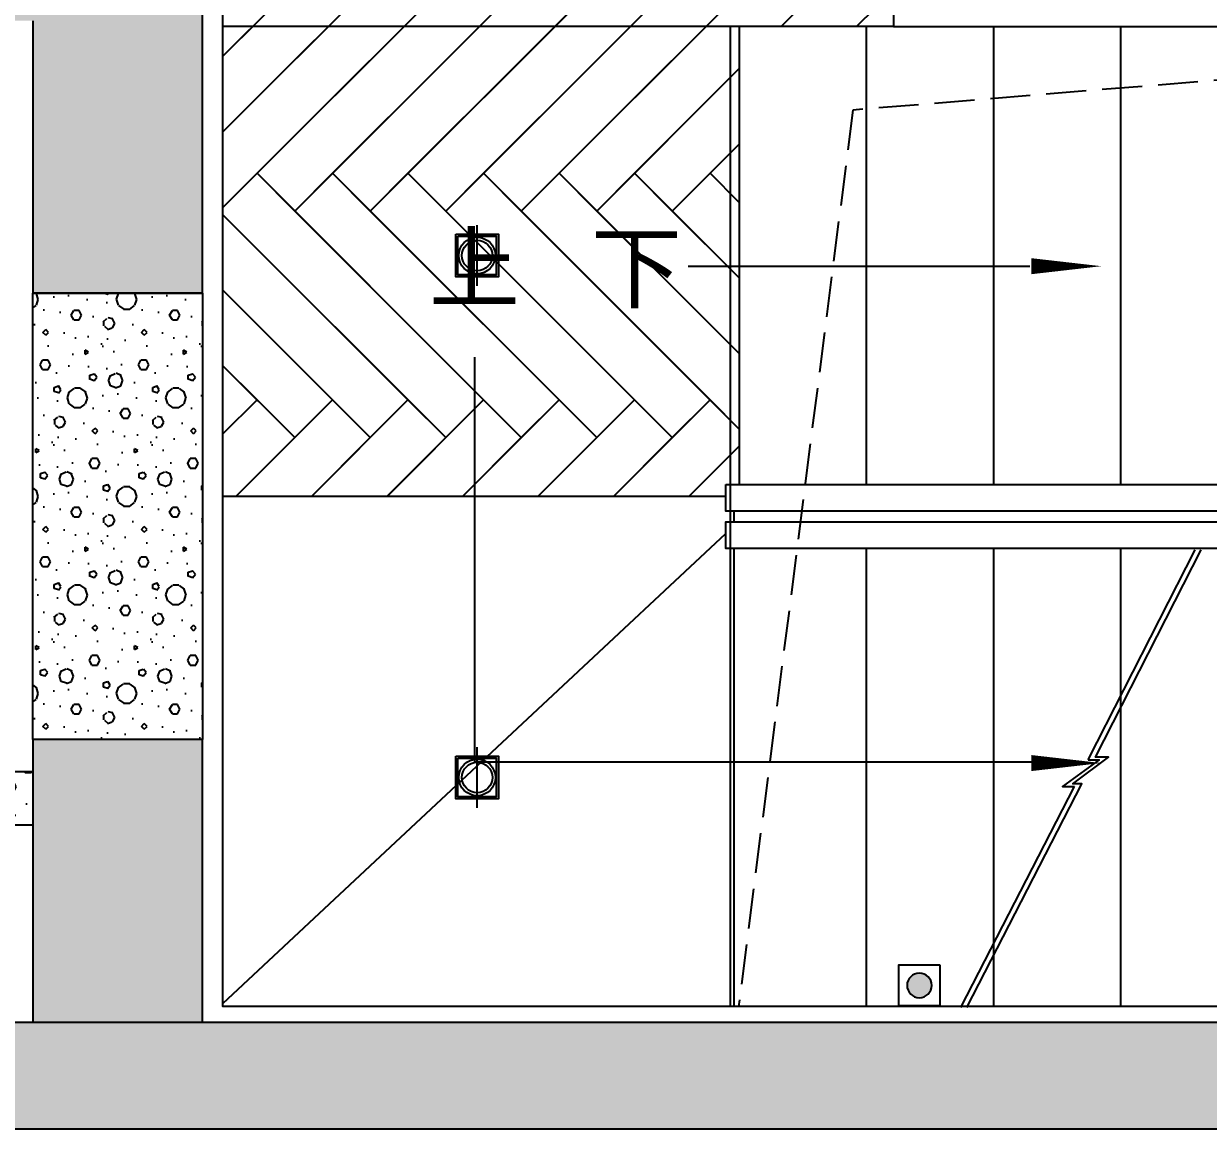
# Model space of a CAD drawing. Header units: millimetres. Extents: x -108767 to 78913, y -380878 to 1470.
# Drawn here: x -5315 to -3096, y -193769 to -191699 of the extents above; entities that cross this region are included whole.
import ezdxf
from ezdxf.enums import TextEntityAlignment as Align
from ezdxf.xclip import XClip

# ---------------------------------------------------------------- set-up
doc = ezdxf.new("R2010")
doc.units = ezdxf.units.MM
doc.header["$LTSCALE"] = 10
doc.header["$XCLIPFRAME"] = 0
doc.linetypes.add('DASH', pattern=[0.35, 0.25, -0.1])
doc.linetypes.add('DOTE', pattern=[2.42, 2, -0.2, 0.02, -0.2])
for name, color, linetype in [('NW-01-stair(楼梯)', 87, 'Continuous'), ('NW-01-wall(原有墙体)', 255, 'Continuous'), ('NW-01wall(新墙体)', 140, 'Continuous'), ('NW-03-地面铺装', 8, 'Continuous'), ('NW-04-light(天花灯具)', 1, 'Continuous'), ('NW-04-天花造型粗线', 163, 'Continuous'), ('NW-完成面（用于平面）', 43, 'Continuous'), ('NW-强弱电插座', 223, 'Continuous'), ('NW-强电插座', 223, 'Continuous'), ('平面图', 7, 'Continuous')]:
    doc.layers.add(name, color=color, linetype=linetype)
doc.styles.add('黑体', font='', dxfattribs={"width": 0.8, "height": 3})
doc.styles.get('黑体').set_extended_font_data('Microsoft YaHei')

# ---------------------------------------------------------------- blocks, each defined once
blk = doc.blocks.new('嵌入式射灯1')
at = {"color": 250, "linetype": 'DOTE', "ltscale": 30}
blk.add_line((0, 100), (0, -100), dxfattribs=at)
blk.add_lwpolyline([(-100, 0, 0, 0, 0), (100, 0, 30, 0, 0), (154.9, 0, 0, 0, 0)], format="xyseb", dxfattribs=at)
blk.add_circle((0, 0), 60)
at = {"color": 250}
blk.add_circle((0, 0), 50, dxfattribs=at)
blk = doc.blocks.new('*U237')
at = {"layer": 'NW-04-light(天花灯具)', "color": 1, "ltscale": 15}
blk.add_lwpolyline([(150844.17, -14074.61), (150848.37, -14074.61), (150848.37, -14078.82), (150844.17, -14078.82)], close=True, dxfattribs=at)
at = {"layer": 'NW-04-light(天花灯具)', "color": 8, "ltscale": 15}
blk.add_lwpolyline([(150844.38, -14074.82), (150848.16, -14074.82), (150848.16, -14078.61), (150844.38, -14078.61)], close=True, dxfattribs=at)
at = {"layer": 'NW-04-light(天花灯具)', "color": 1, "linetype": 'DASH', "ltscale": 15, "xscale": 0.03000000000000001, "yscale": 0.03000000000000001, "zscale": 0.03000000000000001, "rotation": 180.0000000002703}
blk.add_blockref('嵌入式射灯1', (150846.27, -14076.71), dxfattribs=at)
blk = doc.blocks.new('*U61')
h = blk.add_hatch(color=256)
h.dxf.hatch_style = 1
edge = h.paths.add_edge_path()
edge.add_arc((0, 40), 30, 0, 360)
blk.add_lwpolyline([(-50, -10), (50, -10), (50, 90), (-50, 90)], close=True)
blk.add_circle((0, 40), 30)
blk = doc.blocks.new('*U264')
at = {"layer": 'NW-强电插座', "xscale": 0.7704166666280803, "yscale": 0.7704166666280803, "zscale": 0.7704166666280803}
blk.add_blockref('*U61', (225.9, 1986.4), dxfattribs=at)
blk = doc.blocks.new('gsgddsf')
at = {"layer": 'NW-03-地面铺装', "color": 250}
for points in [[(-4877.7, -191554.8), (-4807, -191625.5), (-5231.3, -192049.8), (-5302, -191979.1)], [(-4736.3, -191554.8), (-4665.6, -191625.5), (-5089.8, -192049.8), (-5160.5, -191979.1)], [(-4594.9, -191554.8), (-4524.2, -191625.5), (-4948.4, -192049.8), (-5019.1, -191979.1)], [(-4453.4, -191554.8), (-4382.7, -191625.5), (-4807, -192049.8), (-4877.7, -191979.1)], [(-4312, -191554.8), (-4241.3, -191625.5), (-4665.6, -192049.8), (-4736.3, -191979.1)], [(-4170.6, -191554.8), (-4099.9, -191625.5), (-4524.2, -192049.8), (-4594.9, -191979.1)], [(-4029.2, -191554.8), (-3958.5, -191625.5), (-4382.7, -192049.8), (-4453.4, -191979.1)], [(-3887.8, -191554.8), (-3817, -191625.5), (-4241.3, -192049.8), (-4312, -191979.1)], [(-3746.3, -191554.8), (-3675.6, -191625.5), (-4099.9, -192049.8), (-4170.6, -191979.1)], [(-3604.9, -191554.8), (-3534.2, -191625.5), (-3958.5, -192049.8), (-4029.2, -191979.1)], [(-3463.5, -191554.8), (-3392.8, -191625.5), (-3817, -192049.8), (-3887.8, -191979.1)], [(-3322.1, -191554.8), (-3251.4, -191625.5), (-3675.6, -192049.8), (-3746.3, -191979.1)], [(-4948.4, -192474), (-4877.7, -192403.3), (-5302, -191979.1), (-5372.7, -192049.8)], [(-4807, -192474), (-4736.3, -192403.3), (-5160.5, -191979.1), (-5231.3, -192049.8)], [(-4665.6, -192474), (-4594.9, -192403.3), (-5019.1, -191979.1), (-5089.8, -192049.8)], [(-4524.2, -192474), (-4453.4, -192403.3), (-4877.7, -191979.1), (-4948.4, -192049.8)], [(-4382.7, -192474), (-4312, -192403.3), (-4736.3, -191979.1), (-4807, -192049.8)], [(-4241.3, -192474), (-4170.6, -192403.3), (-4594.9, -191979.1), (-4665.6, -192049.8)], [(-4099.9, -192474), (-4029.2, -192403.3), (-4453.4, -191979.1), (-4524.2, -192049.8)], [(-3958.5, -192474), (-3887.8, -192403.3), (-4312, -191979.1), (-4382.7, -192049.8)], [(-3817, -192474), (-3746.3, -192403.3), (-4170.6, -191979.1), (-4241.3, -192049.8)], [(-3675.6, -192474), (-3604.9, -192403.3), (-4029.2, -191979.1), (-4099.9, -192049.8)], [(-4877.7, -192403.3), (-4807, -192474), (-5231.3, -192898.3), (-5302, -192827.6)], [(-4736.3, -192403.3), (-4665.6, -192474), (-5089.8, -192898.3), (-5160.5, -192827.6)], [(-4594.9, -192403.3), (-4524.2, -192474), (-4948.4, -192898.3), (-5019.1, -192827.6)], [(-4453.4, -192403.3), (-4382.7, -192474), (-4807, -192898.3), (-4877.7, -192827.6)], [(-4312, -192403.3), (-4241.3, -192474), (-4665.6, -192898.3), (-4736.3, -192827.6)], [(-4170.6, -192403.3), (-4099.9, -192474), (-4524.2, -192898.3), (-4594.9, -192827.6)], [(-4029.2, -192403.3), (-3958.5, -192474), (-4382.7, -192898.3), (-4453.4, -192827.6)], [(-3887.8, -192403.3), (-3817, -192474), (-4241.3, -192898.3), (-4312, -192827.6)], [(-3746.3, -192403.3), (-3675.6, -192474), (-4099.9, -192898.3), (-4170.6, -192827.6)], [(-3604.9, -192403.3), (-3534.2, -192474), (-3958.5, -192898.3), (-4029.2, -192827.6)]]:
    blk.add_lwpolyline(points, close=True, dxfattribs=at)

msp = doc.modelspace()

# ---------------------------------------------------------------- hatches: boundary and pattern name
at = {"layer": 'NW-01-wall(原有墙体)'}
h = msp.add_hatch(color=250, dxfattribs=at)
h.dxf.hatch_style = 1
h.paths.add_polyline_path([(-17160.5, -183986.5), (-1222.5, -183986.5), (-1222.5, -189855.5), (-1629.5, -189855.5), (-1629.5, -193769.5), (-17160.5, -193769.5)])
h.paths.add_polyline_path([(-16960.5, -184186.5), (-16960.5, -193569.5), (-1829.5, -193569.5), (-1829.5, -191673.5), (-3655.5, -191673.5), (-3655.5, -191296.5), (-3455.5, -191296.5), (-3455.5, -191453.5), (-1842.5, -191453.5), (-1842.5, -189890.5), (-3455.5, -189890.5), (-3455.5, -190430.5), (-3655.5, -190430.5), (-3655.5, -189871.5), (-4059.5, -189871.5), (-4059.5, -189571.5), (-3273.5, -189571.5), (-3273.5, -189655.5), (-1422.5, -189655.5), (-1422.5, -184186.5)], flags=16)
h = msp.add_hatch(color=250, dxfattribs=at)
h.dxf.hatch_style = 1
h.paths.add_polyline_path([(-4979.5, -191451.5), (-6485.5, -191451.5), (-6485.5, -191693.5), (-6365.5, -191693.5), (-5297.5, -191693.5), (-5297.5, -192203.5), (-4979.5, -192203.5)])
h = msp.add_hatch(color=250, dxfattribs=at)
h.dxf.hatch_style = 1
h.paths.add_polyline_path([(-4979.5, -193039.5), (-5297.5, -193039.5), (-5297.5, -193569.5), (-4979.5, -193569.5)])
at = {"layer": '平面图'}
h = msp.add_hatch(dxfattribs=at)
h.set_pattern_fill('14砌块砖隔墙', color=250, scale=184.459189, style=0, pattern_type=2)
h.set_pattern_definition([(0, (54.42, -56.26), (92.2296, 184.45919), [0, -184.45919]), (0, (-53.5, -81.16), (92.2296, 184.45919), [0, -184.45919]), (0, (6.46, -83), (92.2296, 184.45919), [0, -184.45919]), (0, (71.94, -28.6), (92.2296, 184.45919), [0, -184.45919]), (0, (-4.61, -92.23), (92.2296, 184.45919), [0, -184.45919]), (0, (90.39, 87.62), (92.2296, 184.45919), [0, -184.45919]), (0, (34.12, 72.86), (92.2296, 184.45919), [0, -184.45919]), (0, (63.64, 49.8), (92.2296, 184.45919), [0, -184.45919]), (0, (-86.7, 46.11), (92.2296, 184.45919), [0, -184.45919]), (0, (3.69, 37.81), (92.2296, 184.45919), [0, -184.45919]), (0, (-31.36, -9.22), (92.2296, 184.45919), [0, -184.45919]), (0, (-29.51, -78.4), (92.2296, 184.45919), [0, -184.45919]), (0, (39.66, -85.77), (92.2296, 184.45919), [0, -184.45919]), (0, (90.39, -4.61), (92.2296, 184.45919), [0, -184.45919]), (0, (-82.08, -33.2), (92.2296, 184.45919), [0, -184.45919]), (0, (-66.4, -1.84), (92.2296, 184.45919), [0, -184.45919]), (0, (5.53, -14.76), (92.2296, 184.45919), [0, -184.45919]), (0, (-20.29, -41.5), (92.2296, 184.45919), [0, -184.45919]), (0, (-35.05, 19.37), (92.2296, 184.45919), [0, -184.45919]), (0, (-11.99, 88.54), (92.2296, 184.45919), [0, -184.45919]), (0, (-74.7, -71.94), (92.2296, 184.45919), [0, -184.45919]), (0, (26.75, 50.73), (92.2296, 184.45919), [0, -184.45919]), (0, (-59.03, 53.5), (92.2296, 184.45919), [0, -184.45919]), (0, (-73.78, 77.47), (92.2296, 184.45919), [0, -184.45919]), (130.601294, (79.054, 29.865), (-461.1479683, 553.37757044), [8.09824, -3393.1611]), (18.434949, (65.878, 33.378), (461.1479726, 184.4591883), [8.33302, -1158.28932]), (90, (65.88, 25.47), (92.229595, 184.45919), [7.9054, -361.01297]), (161.565051, (73.784, 22.838), (-461.1479766, 184.459176), [8.33302, -1158.28932]), (53.130102, (73.784, 22.838), (92.229595, 184.459189), [8.78377, -913.51216]), (135, (80.81, -71.15), (-92.229606, 184.459177), [7.45328, -514.2761]), (45, (70.27, -71.15), (92.229594, 184.459189), [7.45328, -514.2761]), (135, (75.54, -76.42), (-92.229606, 184.459177), [7.45328, -514.2761]), (45, (75.54, -76.42), (92.229594, 184.459189), [7.45328, -514.2761]), (116.56505, (-7.9, 52.7), (-1e-05, 368.91837), [9.82055, -196.41107]), (180, (-12.3, 61.49), (-92.2296, 184.45919), [10.54053, -173.91866]), (63.43495, (-27.23, 52.7), (1e-07, 368.91838), [9.82055, -196.41107]), (116.56505, (-22.84, 43.92), (-1e-05, 368.91837), [9.82055, -196.41107]), (0, (-22.84, 43.92), (92.2296, 184.45919), [10.54053, -173.91866]), (63.43495, (-12.3, 43.92), (1e-07, 368.91838), [9.82055, -196.41107]), (107.102728, (61.4864, -9.662), (-276.6887736, 922.29594868), [11.94722, -5005.8852]), (143.972626, (57.973, 1.757), (-1752.362276, 1291.2143235), [11.94722, -2496.96889]), (180, (48.31, 8.78), (-92.2296, 184.45919), [11.4189, -173.04028]), (36.027373, (27.23, 1.757), (1752.3622853, 1291.2143111), [11.94722, -2496.96889]), (71.565051, (23.716, -8.784), (276.6887854, 922.2959447), [11.11069, -1155.51165]), (107.102728, (27.23, -20.203), (-276.6887736, 922.29594868), [11.94722, -5005.8852]), (143.972626, (36.892, -27.23), (-1752.362276, 1291.2143235), [11.94722, -2496.96889]), (0, (36.9, -27.23), (92.2296, 184.45919), [11.4189, -173.04028]), (36.027373, (48.311, -27.23), (1752.3622853, 1291.2143111), [11.94722, -2496.96889]), (71.565051, (57.973, -20.203), (276.6887854, 922.2959447), [11.11069, -1155.51165]), (150.255118, (63.243, 76.419), (-276.6887842, 184.4591867), [7.0817, -1480.07582]), (90, (57.09, 72.905), (92.229595, 184.45919), [7.02702, -361.89135]), (29.744881, (57.095, 72.905), (276.6887837, 184.4591882), [7.0817, -1480.07582]), (116.56505, (20.2, -54.46), (-1e-05, 368.91837), [9.82055, -196.41107]), (168.690067, (15.81, -45.676), (-830.0663521, 184.4591846), [8.95772, -1872.16411]), (41.185925, (0, -50.0675), (2305.7398558, 2029.05106764), [9.33728, -3912.31871]), (90, (0, -58.85), (92.229595, 184.45919), [8.78377, -360.1346]), (138.814074, (7.027, -65), (-2305.7398288, 2029.0510983), [9.33728, -3912.31871]), (16.699244, (7.027, -65), (3043.57661373, 922.29594078), [9.17053, -3842.45037]), (60.945396, (15.811, -62.365), (92.22959487, 184.45918847), [9.04345, -3789.20364]), (109.983106, (-57.0945, 22.838), (-461.14797504, 1291.2143218), [10.28114, -4307.79774]), (155.556045, (-60.608, 32.5), (-1198.98473437, 553.3775561), [10.61347, -4447.04414]), (24.4439547, (-79.932, 32.5), (1198.9847304, 553.37756493), [10.61347, -4447.04414]), (70.0168934, (-83.446, 22.838), (461.1479747, 1291.214322), [10.28114, -4307.79774]), (109.983106, (-79.932, 13.176), (-461.14797504, 1291.2143218), [10.28114, -4307.79774]), (160.016893, (-70.27, 9.662), (-461.1479749, 184.4591814), [10.28114, -2148.75827]), (19.9831065, (-70.27, 9.662), (461.147972, 184.4591895), [10.28114, -2148.75827]), (70.0168934, (-60.608, 13.176), (461.1479747, 1291.214322), [10.28114, -4307.79774]), (122.005383, (11.419, 6.149), (-92.2296072, 184.4591801), [8.2866, -1731.89791]), (18.434949, (-0.878, 10.54), (461.1479726, 184.4591883), [8.33302, -1158.28932]), (90, (-0.88, 2.635), (92.229595, 184.45919), [7.9054, -361.01297]), (161.565051, (7.027, 0), (-461.1479766, 184.459176), [8.33302, -1158.28932]), (54.462322, (7.027, 0), (645.6071612, 922.2959445), [7.55608, -3165.99978]), (116.56505, (-42.16, -38.65), (-1e-05, 368.91837), [9.82055, -196.41107]), (180, (-46.55, -29.86), (-92.2296, 184.45919), [9.66215, -174.79703]), (59.036243, (-61.486, -38.649), (92.2295948, 184.4591881), [10.24355, -2140.9016]), (120.963756, (-56.216, -47.432), (-92.2296071, 184.4591806), [10.24355, -2140.9016]), (0, (-56.22, -47.43), (92.2296, 184.45919), [9.66215, -174.79703]), (63.43495, (-46.55, -47.43), (1e-07, 368.91838), [9.82055, -196.41107])])
h.paths.add_polyline_path([(-4979.5, -192203.5), (-5297.5, -192203.5), (-5297.5, -193039.5), (-4979.5, -193039.5)])
h = msp.add_hatch(dxfattribs=at)
h.set_pattern_fill('14砌块砖隔墙', color=250, scale=184.459189, style=0, pattern_type=2)
h.set_pattern_definition([(0, (54.42, -186.26), (92.2296, 184.45919), [0, -184.45919]), (0, (-53.5, -211.16), (92.2296, 184.45919), [0, -184.45919]), (0, (6.46, -213), (92.2296, 184.45919), [0, -184.45919]), (0, (71.94, -158.6), (92.2296, 184.45919), [0, -184.45919]), (0, (-4.61, -222.23), (92.2296, 184.45919), [0, -184.45919]), (0, (90.39, -42.38), (92.2296, 184.45919), [0, -184.45919]), (0, (34.12, -57.14), (92.2296, 184.45919), [0, -184.45919]), (0, (63.64, -80.2), (92.2296, 184.45919), [0, -184.45919]), (0, (-86.7, -83.89), (92.2296, 184.45919), [0, -184.45919]), (0, (3.69, -92.19), (92.2296, 184.45919), [0, -184.45919]), (0, (-31.36, -139.22), (92.2296, 184.45919), [0, -184.45919]), (0, (-29.51, -208.4), (92.2296, 184.45919), [0, -184.45919]), (0, (39.66, -215.77), (92.2296, 184.45919), [0, -184.45919]), (0, (90.39, -134.61), (92.2296, 184.45919), [0, -184.45919]), (0, (-82.08, -163.2), (92.2296, 184.45919), [0, -184.45919]), (0, (-66.4, -131.84), (92.2296, 184.45919), [0, -184.45919]), (0, (5.53, -144.76), (92.2296, 184.45919), [0, -184.45919]), (0, (-20.29, -171.5), (92.2296, 184.45919), [0, -184.45919]), (0, (-35.05, -110.63), (92.2296, 184.45919), [0, -184.45919]), (0, (-11.99, -41.46), (92.2296, 184.45919), [0, -184.45919]), (0, (-74.7, -201.94), (92.2296, 184.45919), [0, -184.45919]), (0, (26.75, -79.27), (92.2296, 184.45919), [0, -184.45919]), (0, (-59.03, -76.5), (92.2296, 184.45919), [0, -184.45919]), (0, (-73.78, -52.53), (92.2296, 184.45919), [0, -184.45919]), (130.601294, (79.054, -100.135), (-461.1479683, 553.37757044), [8.09824, -3393.1611]), (18.434949, (65.878, -96.622), (461.1479726, 184.4591883), [8.33302, -1158.28932]), (90, (65.88, -104.53), (92.229595, 184.45919), [7.9054, -361.01297]), (161.565051, (73.784, -107.162), (-461.1479766, 184.459176), [8.33302, -1158.28932]), (53.130102, (73.784, -107.162), (92.229595, 184.459189), [8.78377, -913.51216]), (135, (80.81, -201.15), (-92.229606, 184.459177), [7.45328, -514.2761]), (45, (70.27, -201.15), (92.229594, 184.459189), [7.45328, -514.2761]), (135, (75.54, -206.42), (-92.229606, 184.459177), [7.45328, -514.2761]), (45, (75.54, -206.42), (92.229594, 184.459189), [7.45328, -514.2761]), (116.56505, (-7.9, -77.3), (-1e-05, 368.91837), [9.82055, -196.41107]), (180, (-12.3, -68.51), (-92.2296, 184.45919), [10.54053, -173.91866]), (63.43495, (-27.23, -77.3), (1e-07, 368.91838), [9.82055, -196.41107]), (116.56505, (-22.84, -86.08), (-1e-05, 368.91837), [9.82055, -196.41107]), (0, (-22.84, -86.08), (92.2296, 184.45919), [10.54053, -173.91866]), (63.43495, (-12.3, -86.08), (1e-07, 368.91838), [9.82055, -196.41107]), (107.102728, (61.4864, -139.662), (-276.6887736, 922.29594868), [11.94722, -5005.8852]), (143.972626, (57.973, -128.243), (-1752.362276, 1291.2143235), [11.94722, -2496.96889]), (180, (48.31, -121.22), (-92.2296, 184.45919), [11.4189, -173.04028]), (36.027373, (27.23, -128.243), (1752.3622853, 1291.2143111), [11.94722, -2496.96889]), (71.565051, (23.716, -138.784), (276.6887854, 922.2959447), [11.11069, -1155.51165]), (107.102728, (27.23, -150.203), (-276.6887736, 922.29594868), [11.94722, -5005.8852]), (143.972626, (36.892, -157.23), (-1752.362276, 1291.2143235), [11.94722, -2496.96889]), (0, (36.9, -157.23), (92.2296, 184.45919), [11.4189, -173.04028]), (36.027373, (48.311, -157.23), (1752.3622853, 1291.2143111), [11.94722, -2496.96889]), (71.565051, (57.973, -150.203), (276.6887854, 922.2959447), [11.11069, -1155.51165]), (150.255118, (63.243, -53.581), (-276.6887842, 184.4591867), [7.0817, -1480.07582]), (90, (57.09, -57.095), (92.229595, 184.45919), [7.02702, -361.89135]), (29.744881, (57.095, -57.095), (276.6887837, 184.4591882), [7.0817, -1480.07582]), (116.56505, (20.2, -184.46), (-1e-05, 368.91837), [9.82055, -196.41107]), (168.690067, (15.81, -175.676), (-830.0663521, 184.4591846), [8.95772, -1872.16411]), (41.185925, (7e-12, -180.0675), (2305.7398558, 2029.05106764), [9.33728, -3912.31871]), (90, (7e-12, -188.85), (92.229595, 184.45919), [8.78377, -360.1346]), (138.814074, (7.027, -195), (-2305.7398288, 2029.0510983), [9.33728, -3912.31871]), (16.699244, (7.027, -195), (3043.57661373, 922.29594078), [9.17053, -3842.45037]), (60.945396, (15.811, -192.365), (92.22959487, 184.45918847), [9.04345, -3789.20364]), (109.983106, (-57.0945, -107.162), (-461.14797504, 1291.2143218), [10.28114, -4307.79774]), (155.556045, (-60.608, -97.5), (-1198.98473437, 553.3775561), [10.61347, -4447.04414]), (24.4439547, (-79.932, -97.5), (1198.9847304, 553.37756493), [10.61347, -4447.04414]), (70.0168934, (-83.446, -107.162), (461.1479747, 1291.214322), [10.28114, -4307.79774]), (109.983106, (-79.932, -116.824), (-461.14797504, 1291.2143218), [10.28114, -4307.79774]), (160.016893, (-70.27, -120.338), (-461.1479749, 184.4591814), [10.28114, -2148.75827]), (19.9831065, (-70.27, -120.338), (461.147972, 184.4591895), [10.28114, -2148.75827]), (70.0168934, (-60.608, -116.824), (461.1479747, 1291.214322), [10.28114, -4307.79774]), (122.005383, (11.419, -123.851), (-92.2296072, 184.4591801), [8.2866, -1731.89791]), (18.434949, (-0.878, -119.46), (461.1479726, 184.4591883), [8.33302, -1158.28932]), (90, (-0.88, -127.365), (92.229595, 184.45919), [7.9054, -361.01297]), (161.565051, (7.027, -130), (-461.1479766, 184.459176), [8.33302, -1158.28932]), (54.462322, (7.027, -130), (645.6071612, 922.2959445), [7.55608, -3165.99978]), (116.56505, (-42.16, -168.65), (-1e-05, 368.91837), [9.82055, -196.41107]), (180, (-46.55, -159.86), (-92.2296, 184.45919), [9.66215, -174.79703]), (59.036243, (-61.486, -168.649), (92.2295948, 184.4591881), [10.24355, -2140.9016]), (120.963756, (-56.216, -177.432), (-92.2296071, 184.4591806), [10.24355, -2140.9016]), (0, (-56.22, -177.43), (92.2296, 184.45919), [9.66215, -174.79703]), (63.43495, (-46.55, -177.43), (1e-07, 368.91838), [9.82055, -196.41107])])
h.paths.add_polyline_path([(-5297.5, -193099.5), (-6591.5, -193099.5), (-6591.5, -193199.5), (-5297.5, -193199.5), (-5297.5, -193169.5)])

# ---------------------------------------------------------------- linework, layer by layer
at = {"layer": 'NW-01-stair(楼梯)'}
for p, q in [((-3974.5, -191704.5), (-3974.5, -192562)), ((-3685.5, -191704.5), (-3974.5, -191704.5)), ((-3736.5, -191704.5), (-3736.5, -192562)), ((-3498.5, -191704.5), (-3498.5, -192562)), ((-3260.5, -191704.5), (-3260.5, -192562)), ((-4941.5, -192583.5), (-3999.5, -192583.5)), ((-3984.5, -192612), (-3984.5, -192632)), ((-4941.5, -193534), (-3999.5, -192653.5)), ((-3984.5, -192682), (-3984.5, -193539.5)), ((-3736.5, -192682), (-3736.5, -193539.5)), ((-3498.5, -192682), (-3498.5, -193539.5)), ((-3260.5, -192682), (-3260.5, -193539.5))]:
    msp.add_line(p, q, dxfattribs=at)
at = {"layer": 'NW-01-stair(楼梯)', "color": 8}
msp.add_line((-4070, -192153.1), (-3430.4, -192153.1), dxfattribs=at)
for points in [[(-3427.4, -192153.1, 30, 0, 0), (-3296.2, -192153.1, 0, 0, 0)], [(-3427.4, -193083.6, 30, 0, 0), (-3296.2, -193083.6, 0, 0, 0)]]:
    msp.add_lwpolyline(points, format="xyseb", dxfattribs=at)
for points in [[(-4470.5, -192323.5), (-4470.1, -193081.5), (-3427.4, -193081.5)], [(-3548.2, -193541.6), (-3332.8, -193122.6), (-3349.4, -193122.6), (-3282.8, -193072.6), (-3307.2, -193072.6), (-3109.4, -192684.1)], [(-3321, -193077.6), (-3120.6, -192684.1)], [(-3321, -193077.6), (-3300.5, -193077.6), (-3369.1, -193127.6), (-3346.6, -193127.6)], [(-3559.5, -193541.6), (-3346.6, -193127.6)]]:
    msp.add_lwpolyline(points, dxfattribs=at)
at = {"layer": 'NW-01-stair(楼梯)', "color": 32}
for points in [[(-3999.5, -192562), (-2536.5, -192562), (-2536.5, -192612), (-3999.5, -192612)], [(-2536.5, -192682), (-3999.5, -192682), (-3999.5, -192632), (-2536.5, -192632)]]:
    msp.add_lwpolyline(points, close=True, dxfattribs=at)
at = {"layer": 'NW-01-wall(原有墙体)'}
for p, q in [((-4979.5, -192203.5), (-4979.5, -191451.5)), ((-5297.5, -191693.5), (-5297.5, -192203.5)), ((-4979.5, -192203.5), (-5297.5, -192203.5)), ((-4979.5, -193039.5), (-5297.5, -193039.5)), ((-5297.5, -193039.5), (-5297.5, -193568.5)), ((-4979.5, -193569.5), (-4979.5, -193039.5)), ((-1829.5, -193569.5), (-16960.5, -193569.5)), ((-1629.5, -193769.5), (-17160.5, -193769.5))]:
    msp.add_line(p, q, dxfattribs=at)
at = {"layer": 'NW-01wall(新墙体)'}
for p, q in [((-6591.5, -193099.5), (-5297.5, -193099.5)), ((-6591.5, -193199.5), (-5297.5, -193199.5))]:
    msp.add_line(p, q, dxfattribs=at)
msp.add_lwpolyline([(-5297.5, -192203.5), (-4979.5, -192203.5), (-4979.5, -193039.5), (-5297.5, -193039.5)], close=True, dxfattribs=at)
at = {"layer": 'NW-04-天花造型粗线'}
msp.add_line((-3685.5, -191704.5), (-4941.5, -191704.5), dxfattribs=at)
at = {"layer": 'NW-04-天花造型粗线', "color": 32}
msp.add_line((-3991.5, -191704.5), (-3991.5, -193539.5), dxfattribs=at)
at = {"layer": 'NW-完成面（用于平面）'}
msp.add_lwpolyline([(-3685.5, -191297.5), (-3685.5, -191704.5), (-1859.5, -191704.5), (-1859.5, -193539.5), (-4941.5, -193539.5), (-4941.5, -191421.5), (-6721.5, -191421.5), (-6721.5, -192169.5)], dxfattribs=at)
at = {"layer": 'NW-完成面（用于平面）', "color": 8, "linetype": 'DASH', "ltscale": 30}
msp.add_lwpolyline([(-1859.5, -191704.5), (-3761.7, -191860.8), (-3975.7, -193539.5)], dxfattribs=at)

# ---------------------------------------------------------------- block references
at = {"layer": 'NW-03-地面铺装'}
ref = msp.add_blockref('gsgddsf', (0, 0), dxfattribs=at)
XClip(ref).set_block_clipping_path([(-16437.4797549401, -189541.4724403795), (-16437.4797549401, -189901.4724403794), (-16440.4797549401, -189901.4724403794), (-16440.4797549401, -190371.4724403794), (-16940.4797549401, -190371.4724403794), (-16940.4797549401, -193469.4724403794), (-11271.4797549401, -193469.4724403794), (-11271.4797549401, -193344.4724403794), (-10671.4797549401, -193344.4724403794), (-10671.4797549401, -193469.4724403794), (-8871.4797549401, -193469.4724403794), (-8871.4797549401, -193354.4724403865), (-7871.479754931, -193354.4724403865), (-7871.479754911, -192939.4724403998), (-7721.4797549356, -192939.4724404003), (-7721.4797549572, -193469.4724403794), (-6721.479754937, -193469.4724403794), (-6721.4797549401, -192939.4724404003), (-6721.4797549401, -191421.4724403794), (-4941.4797549401, -191421.4724403794), (-4941.4797549401, -192583.4724403794), (-3999.4797549401, -192583.4724403794), (-3999.4797549401, -192561.9724403794), (-3974.4797549401, -192561.9724403794), (-3974.4797549401, -191704.4724403795), (-3685.4797549401, -191704.4724403795), (-3685.4797549401, -191297.4724403794), (-3688.4797549401, -191297.4724403794), (-3688.4797549401, -191287.4724403794), (-3447.2850944728, -191288.173424797), (-3447.2850944728, -190440.4724403794), (-3688.4797549401, -190440.4724403794), (-3688.4797549401, -190430.4724403794), (-3685.4797549401, -190430.4724403794), (-3685.4797549401, -189901.4724403794), (-6721.4797549401, -189901.4724403794), (-6721.4797549401, -189541.4724403794)])
at = {"layer": 'NW-04-light(天花灯具)', "xscale": 19.008, "yscale": 19.008, "zscale": 19.008}
for p in [(-2871751.3, 75437), (-2871751.3, 74459.5)]:
    msp.add_blockref('*U237', p, dxfattribs=at)
at = {"layer": 'NW-强弱电插座', "xscale": -0.9984580498866216, "yscale": 0.9984580498866216, "zscale": 0.9984580498866216, "rotation": 90}
msp.add_blockref('*U264', (-1622.9, -193274.5), dxfattribs=at)

# ---------------------------------------------------------------- texts
at = {"layer": 'NW-01-stair(楼梯)', "color": 8, "style": '黑体'}
for s, p in [('上', (-4470.5, -192218.6)), ('下', (-4167, -192218.4))]:
    msp.add_text(s, height=125, dxfattribs=at).set_placement(p, align=Align.CENTER)

doc.saveas('drawing.dxf')
